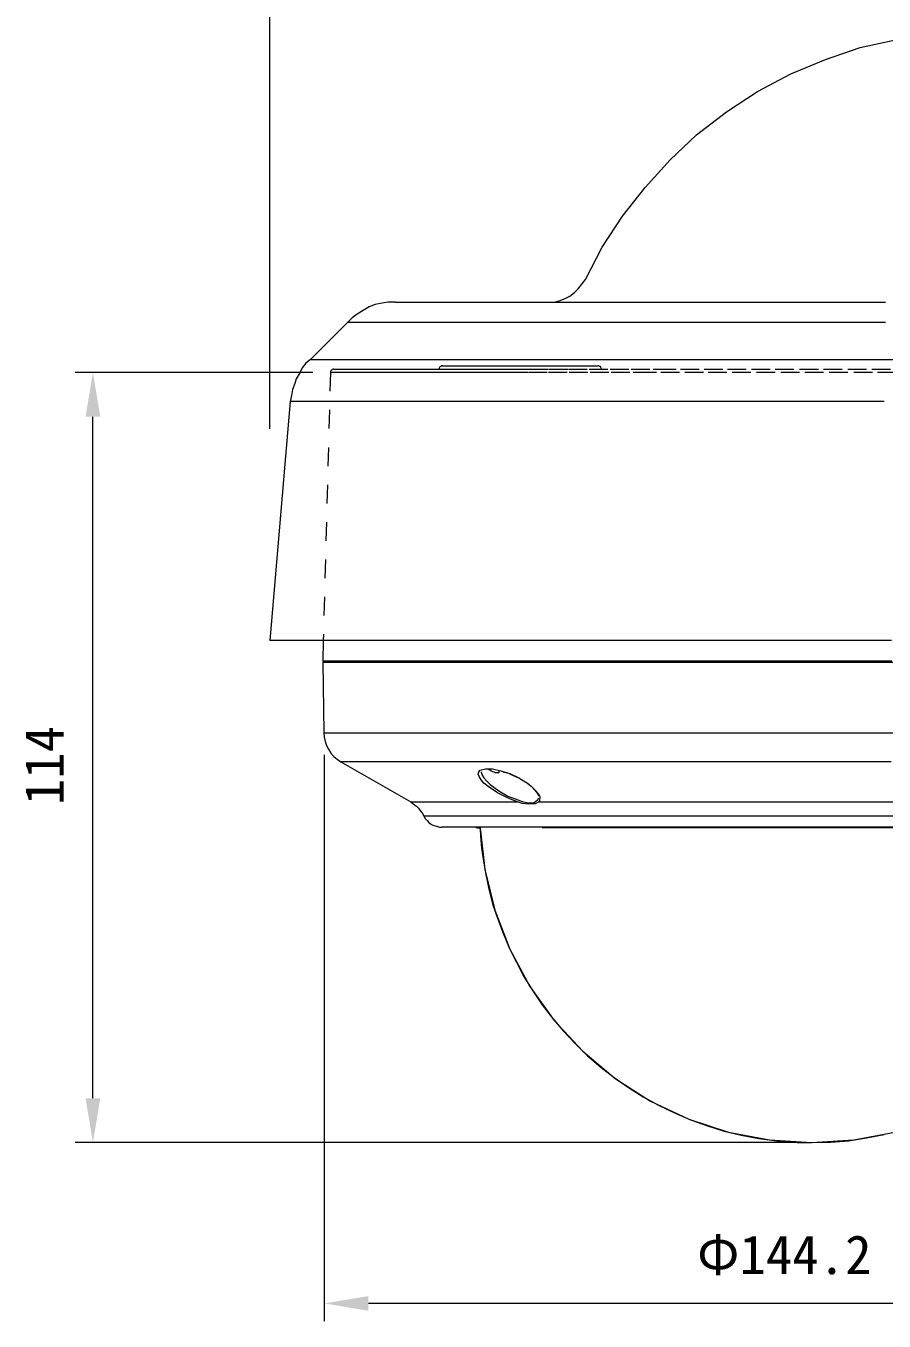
# Model space of a CAD drawing. Units: millimetres on the paper. Extents: x -142 to 142, y -95 to 95.
# Drawn here: x 6.9 to 55.5, y -44.5 to 28.8 of the extents above; entities that cross this region are included whole.
import ezdxf
from ezdxf.enums import TextEntityAlignment as Align

# ---------------------------------------------------------------- set-up
doc = ezdxf.new("R2010")
doc.units = ezdxf.units.MM
doc.linetypes.add('USER7', pattern=[2.116667, 1.058333, -1.058333])
doc.layers.add('0-0_0', color=7, linetype='Continuous')
doc.layers.add('0-3_AM_5', color=7, linetype='Continuous', lineweight=18)
doc.layers.add('0-5_レイヤー_1', color=7, linetype='Continuous', lineweight=18)
doc.styles.add('ＭＳ ゴシック', font='')
doc.styles.get('ＭＳ ゴシック').set_extended_font_data('MS Gothic')

# ---------------------------------------------------------------- blocks, each defined once
blk = doc.blocks.new('U16')
at = {"layer": '0-3_AM_5', "style": 'ＭＳ ゴシック'}
blk.add_text('Φ144.2', height=2.199, dxfattribs=at).set_placement((273.797, 111.862), align=Align.BOTTOM_LEFT)
blk = doc.blocks.new('U23')
at = {"layer": '0-3_AM_5', "style": 'ＭＳ ゴシック'}
blk.add_text('114', height=2.199, rotation=90, dxfattribs=at).set_placement((238.576, 139.068), align=Align.BOTTOM_LEFT)

msp = doc.modelspace()

# ---------------------------------------------------------------- linework, layer by layer
at = {"layer": '0-3_AM_5', "color": 3}
for p, q in [((20.696, 6.027), (20.696, 51.305)), ((23.126, 9.21), (9.672, 9.21)), ((10.672, -31.87), (10.672, 6.71)), ((23.773, -12.436), (23.773, -44.486)), ((50.95, -34.37), (9.672, -34.37)), ((76.544, -43.486), (26.273, -43.486))]:
    msp.add_line(p, q, dxfattribs=at)
at = {"layer": '0-3_AM_5'}
for points in [[(10.256, 6.71), (11.089, 6.71), (10.672, 9.21)], [(10.256, -31.87), (11.089, -31.87), (10.672, -34.37)], [(26.273, -43.07), (26.273, -43.903), (23.773, -43.486)]]:
    msp.add_solid(points, dxfattribs=at)
at = {"layer": '0-5_レイヤー_1'}
for p, q in [((23.721, -5.96), (23.692, -7.128)), ((23.692, -7.209), (23.747, -11.192)), ((24.721, -12.818), (28.677, -15.093)), ((33.636, -13.441), (33.472, -13.441)), ((33.689, -13.36), (33.689, -13.333)), ((33.689, -13.387), (33.689, -13.333)), ((32.578, -16.584), (32.605, -16.584)), ((50.569, -34.384), (51.354, -34.384))]:
    msp.add_line(p, q, dxfattribs=at)
for points in [[(38.566, 14.485), (39.514, 16.312), (40.666, 18.072), (41.95, 19.697), (43.373, 21.255), (44.862, 22.676), (46.555, 23.963), (48.315, 25.114), (50.21, 26.128), (52.174, 26.941), (54.136, 27.618), (56.303, 28.092), (58.468, 28.431)], [(36.468, 13.199), (36.806, 13.199), (37.077, 13.266), (37.415, 13.403), (37.687, 13.537), (37.957, 13.741), (38.16, 13.944), (38.363, 14.214), (38.566, 14.485)], [(27.803, 13.199), (27.396, 13.199), (27.058, 13.132), (26.652, 13.064), (26.313, 12.928), (25.974, 12.726), (25.637, 12.522), (25.365, 12.318), (25.096, 12.049), (22.995, 9.949), (22.726, 9.747), (22.523, 9.476), (22.388, 9.204), (22.184, 8.866), (22.117, 8.595), (21.98, 8.257), (21.913, 7.918), (21.846, 7.58), (20.696, -5.96)], [(27.803, 13.199), (27.871, 13.199), (28.005, 13.199), (28.277, 13.199), (28.548, 13.199), (28.954, 13.199), (29.427, 13.199), (29.901, 13.199), (30.511, 13.199), (31.189, 13.199), (31.933, 13.199), (32.745, 13.199), (33.558, 13.199), (34.504, 13.199), (35.453, 13.199), (36.468, 13.199), (37.551, 13.199), (38.702, 13.199), (39.852, 13.199), (41.072, 13.199), (42.289, 13.199), (43.508, 13.199), (44.795, 13.199), (46.149, 13.199), (47.435, 13.199), (48.788, 13.199), (50.143, 13.199), (51.497, 13.199), (52.851, 13.199), (54.205, 13.199), (55.559, 13.199)], [(29.563, 12.049), (28.819, 12.049), (28.142, 12.049), (27.464, 12.049), (26.923, 12.049), (26.449, 12.049), (26.042, 12.049), (25.703, 12.049), (25.434, 12.049), (25.231, 12.049), (25.096, 12.049)], [(55.559, 12.049), (54.136, 12.049), (52.715, 12.049), (51.293, 12.049), (49.871, 12.049), (48.45, 12.049), (47.028, 12.049), (45.674, 12.049), (44.253, 12.049), (42.899, 12.049), (41.612, 12.049), (40.258, 12.049), (38.973, 12.049), (37.754, 12.049), (36.604, 12.049), (35.385, 12.049), (34.302, 12.049), (33.286, 12.049), (32.271, 12.049), (31.324, 12.049), (30.443, 12.049), (29.563, 12.049)], [(22.995, 9.949), (23.065, 9.949), (23.2, 9.949), (23.471, 9.949), (23.742, 9.949), (24.148, 9.949), (24.553, 9.949), (25.096, 9.949), (25.703, 9.949), (26.381, 9.949), (27.126, 9.949), (27.871, 9.949), (28.75, 9.949), (29.698, 9.949), (30.647, 9.949), (31.662, 9.949), (32.812, 9.949), (33.896, 9.949), (35.114, 9.949), (36.333, 9.949), (37.619, 9.949), (38.905, 9.949), (40.258, 9.949), (41.612, 9.949), (43.034, 9.949), (44.456, 9.949), (45.878, 9.949), (47.366, 9.949), (48.788, 9.949), (50.277, 9.949), (51.767, 9.949), (53.189, 9.949), (54.678, 9.949), (56.167, 9.949)], [(29.563, 7.58), (28.615, 7.58), (27.667, 7.58), (26.788, 7.58), (25.974, 7.58), (25.298, 7.58), (24.621, 7.58), (24.011, 7.58), (23.471, 7.58), (22.995, 7.58), (22.657, 7.58), (22.319, 7.58), (22.117, 7.58), (21.98, 7.58), (21.913, 7.58), (21.846, 7.58)], [(55.49, 7.58), (53.934, 7.58), (52.443, 7.58), (50.954, 7.58), (49.466, 7.58), (47.976, 7.58), (46.488, 7.58), (44.997, 7.58), (43.508, 7.58), (42.087, 7.58), (40.666, 7.58), (39.242, 7.58), (37.89, 7.58), (36.604, 7.58), (35.317, 7.58), (34.099, 7.58), (32.88, 7.58), (31.729, 7.58), (30.647, 7.58), (29.563, 7.58)], [(28.344, -5.96), (27.396, -5.96), (26.449, -5.96), (25.569, -5.96), (24.757, -5.96), (24.08, -5.96), (23.404, -5.96), (22.794, -5.96), (22.251, -5.96), (21.846, -5.96), (21.44, -5.96), (21.169, -5.96), (20.897, -5.96), (20.762, -5.96), (20.696, -5.96)], [(55.897, -5.96), (54.407, -5.96), (52.851, -5.96), (51.361, -5.96), (49.805, -5.96), (48.315, -5.96), (46.758, -5.96), (45.268, -5.96), (43.78, -5.96), (42.289, -5.96), (40.867, -5.96), (39.447, -5.96), (38.026, -5.96), (36.671, -5.96), (35.385, -5.96), (34.099, -5.96), (32.812, -5.96), (31.662, -5.96), (30.511, -5.96), (29.36, -5.96), (28.344, -5.96)], [(43.01, -7.128), (41.763, -7.128), (40.544, -7.128), (39.352, -7.128), (38.187, -7.128), (37.076, -7.128), (35.965, -7.128), (34.881, -7.128), (33.852, -7.128), (32.877, -7.128), (31.901, -7.128), (31.007, -7.128), (30.14, -7.128), (29.328, -7.128), (28.568, -7.128), (27.836, -7.128), (27.187, -7.128), (26.563, -7.128), (26.022, -7.128), (25.535, -7.128), (25.074, -7.128), (24.695, -7.128), (24.369, -7.128), (24.125, -7.128), (23.909, -7.128), (23.773, -7.128), (23.692, -7.128)], [(23.773, -7.128), (23.747, -7.128), (23.719, -7.128), (23.719, -7.155), (23.692, -7.155), (23.692, -7.182), (23.692, -7.209)], [(43.334, -7.209), (42.088, -7.209), (40.869, -7.209), (39.65, -7.209), (38.485, -7.209), (37.347, -7.209), (36.236, -7.209), (35.153, -7.209), (34.123, -7.209), (33.12, -7.209), (32.145, -7.209), (31.223, -7.209), (30.356, -7.209), (29.517, -7.209), (28.758, -7.209), (28.027, -7.209), (27.35, -7.209), (26.726, -7.209), (26.157, -7.209), (25.643, -7.209), (25.182, -7.209), (24.802, -7.209), (24.45, -7.209), (24.18, -7.209), (23.963, -7.209), (23.801, -7.209), (23.719, -7.209), (23.692, -7.209)], [(55.933, -7.128), (54.633, -7.128), (53.332, -7.128), (52.031, -7.128), (50.731, -7.128), (49.43, -7.128), (48.13, -7.128), (46.83, -7.128), (45.529, -7.128), (44.256, -7.128), (43.01, -7.128)], [(56.258, -7.209), (54.957, -7.209), (53.657, -7.209), (52.357, -7.209), (51.057, -7.209), (49.756, -7.209), (48.455, -7.209), (47.154, -7.209), (45.854, -7.209), (44.581, -7.209), (43.334, -7.209)], [(23.747, -11.192), (23.801, -11.192), (23.881, -11.192), (24.044, -11.192), (24.26, -11.192), (24.532, -11.192), (24.857, -11.192), (25.263, -11.192), (25.697, -11.192), (26.212, -11.192), (26.781, -11.192), (27.403, -11.192), (28.081, -11.192), (28.812, -11.192), (29.572, -11.192), (30.411, -11.192), (31.278, -11.192), (32.199, -11.192), (33.148, -11.192), (34.149, -11.192), (35.207, -11.192), (36.263, -11.192), (37.374, -11.192), (38.512, -11.192), (39.703, -11.192), (40.896, -11.192), (42.115, -11.192), (43.334, -11.192), (44.608, -11.192), (45.881, -11.192), (47.154, -11.192), (48.455, -11.192), (49.756, -11.192), (51.057, -11.192), (52.357, -11.192), (53.657, -11.192), (54.957, -11.192), (56.258, -11.192)], [(23.747, -11.192), (23.773, -11.436), (23.827, -11.68), (23.909, -11.897), (24.017, -12.114), (24.152, -12.33), (24.315, -12.519), (24.504, -12.683), (24.721, -12.818)], [(43.145, -12.818), (41.926, -12.818), (40.734, -12.818), (39.569, -12.818), (38.431, -12.818), (37.32, -12.818), (36.236, -12.818), (35.179, -12.818), (34.177, -12.818), (33.229, -12.818), (32.308, -12.818), (31.414, -12.818), (30.601, -12.818), (29.815, -12.818), (29.083, -12.818), (28.406, -12.818), (27.783, -12.818), (27.187, -12.818), (26.672, -12.818), (26.239, -12.818), (25.832, -12.818), (25.479, -12.818), (25.209, -12.818), (24.992, -12.818), (24.83, -12.818), (24.748, -12.818), (24.721, -12.818)], [(55.879, -12.818), (54.605, -12.818), (53.306, -12.818), (52.031, -12.818), (50.731, -12.818), (49.457, -12.818), (48.157, -12.818), (46.883, -12.818), (45.637, -12.818), (44.364, -12.818), (43.145, -12.818)], [(32.66, -13.847), (32.551, -13.657), (32.497, -13.522), (32.524, -13.387), (32.605, -13.305), (32.904, -13.224), (33.31, -13.224), (33.771, -13.333), (34.285, -13.495), (34.8, -13.739), (35.342, -14.064), (35.559, -14.254), (35.748, -14.444), (35.91, -14.633), (35.992, -14.795), (35.965, -15.039), (35.938, -15.093)], [(32.66, -13.387), (32.66, -13.413), (32.714, -13.576), (32.822, -13.739), (32.985, -13.929), (33.175, -14.118), (33.662, -14.471), (34.177, -14.768), (34.746, -14.985)], [(35.938, -15.093), (35.721, -15.202), (35.369, -15.229), (34.99, -15.175), (34.719, -15.093), (34.421, -14.985), (34.123, -14.849), (33.581, -14.579), (33.066, -14.226), (32.822, -14.037), (32.66, -13.847)], [(33.066, -13.224), (33.094, -13.251), (33.175, -13.305)], [(33.472, -13.441), (33.392, -13.413), (33.31, -13.387), (33.256, -13.36), (33.202, -13.333), (33.175, -13.305)], [(33.636, -13.441), (33.689, -13.413), (33.689, -13.387), (33.689, -13.36)], [(33.771, -13.333), (33.906, -13.387), (34.204, -13.468), (34.475, -13.604), (34.773, -13.739), (35.044, -13.875), (35.288, -14.037), (35.504, -14.199), (35.668, -14.389), (35.803, -14.552), (35.884, -14.688), (35.91, -14.768)], [(28.677, -15.093), (28.704, -15.093), (28.785, -15.093), (28.948, -15.093), (29.192, -15.093), (29.463, -15.093), (29.815, -15.093), (30.221, -15.093), (30.709, -15.093), (31.251, -15.093), (31.82, -15.093), (32.47, -15.093), (33.175, -15.093), (33.933, -15.093), (34.719, -15.093)], [(28.677, -15.093), (28.785, -15.175), (28.894, -15.256), (29.002, -15.337), (29.11, -15.446), (29.192, -15.554), (29.273, -15.662), (29.355, -15.771), (29.408, -15.906)], [(34.746, -14.985), (34.99, -15.066), (35.342, -15.148), (35.668, -15.121), (35.857, -14.985)], [(35.857, -14.985), (35.884, -14.958), (35.91, -14.877)], [(35.938, -15.093), (36.859, -15.093), (37.807, -15.093), (38.783, -15.093), (39.812, -15.093), (40.869, -15.093), (41.979, -15.093), (43.09, -15.093), (44.228, -15.093), (45.394, -15.093), (46.559, -15.093), (47.75, -15.093), (48.97, -15.093), (50.162, -15.093), (51.381, -15.093), (52.601, -15.093), (53.792, -15.093), (55.012, -15.093), (56.204, -15.093)], [(40.734, -15.906), (39.731, -15.906), (38.756, -15.906), (37.835, -15.906), (36.914, -15.906), (36.074, -15.906), (35.233, -15.906), (34.475, -15.906), (33.743, -15.906), (33.094, -15.906), (32.47, -15.906), (31.901, -15.906), (31.387, -15.906), (30.926, -15.906), (30.546, -15.906), (30.194, -15.906), (29.923, -15.906), (29.707, -15.906), (29.543, -15.906), (29.463, -15.906), (29.408, -15.906)], [(29.408, -15.906), (29.49, -16.042), (29.599, -16.15), (29.707, -16.259), (29.843, -16.367), (29.977, -16.421), (30.14, -16.475), (30.302, -16.529), (30.438, -16.529)], [(56.583, -15.906), (55.446, -15.906), (54.307, -15.906), (53.142, -15.906), (51.978, -15.906), (50.785, -15.906), (49.62, -15.906), (48.455, -15.906), (47.317, -15.906), (46.179, -15.906), (45.042, -15.906), (43.931, -15.906), (42.847, -15.906), (41.79, -15.906), (40.734, -15.906)], [(40.761, -16.529), (39.785, -16.529), (38.837, -16.529), (37.943, -16.529), (37.103, -16.529), (36.29, -16.529), (35.504, -16.529), (34.8, -16.529), (34.123, -16.529), (33.5, -16.529), (32.93, -16.529), (32.417, -16.529), (31.955, -16.529), (31.576, -16.529), (31.223, -16.529), (30.953, -16.529), (30.737, -16.529), (30.573, -16.529), (30.492, -16.529), (30.438, -16.529)], [(32.388, -16.529), (32.443, -16.556), (32.578, -16.584)], [(32.605, -16.556), (32.877, -18.914), (33.445, -21.217), (34.285, -23.438), (35.424, -25.551), (36.805, -27.475), (38.431, -29.209), (40.246, -30.753), (42.251, -32.027), (44.418, -33.056), (46.667, -33.788), (48.997, -34.221), (51.381, -34.384), (53.766, -34.221), (56.095, -33.788)], [(32.605, -16.556), (32.605, -16.611), (32.632, -17.017), (32.687, -17.722), (32.795, -18.453), (32.93, -19.212), (33.094, -20.025), (33.31, -20.864), (33.581, -21.677), (33.906, -22.517), (34.258, -23.357), (34.665, -24.169), (35.098, -25.01), (35.586, -25.795), (36.127, -26.582), (36.697, -27.34), (37.32, -28.071), (37.997, -28.776), (38.674, -29.453), (39.433, -30.104), (40.192, -30.699), (41.005, -31.268), (41.844, -31.783), (42.711, -32.271), (43.606, -32.704), (44.527, -33.083), (45.475, -33.436), (46.423, -33.734), (47.399, -33.951), (48.401, -34.14), (49.403, -34.276), (50.433, -34.357), (51.435, -34.384), (52.465, -34.357), (53.467, -34.276), (54.497, -34.113), (55.499, -33.924)], [(56.448, -16.556), (55.39, -16.556), (54.334, -16.556), (53.25, -16.556), (52.167, -16.556), (51.083, -16.556), (49.999, -16.556), (48.916, -16.556), (47.859, -16.556), (46.803, -16.556), (45.745, -16.556), (44.744, -16.556), (43.74, -16.556), (42.766, -16.556), (41.818, -16.556), (40.896, -16.556), (40.002, -16.556), (39.162, -16.556), (38.376, -16.556), (37.618, -16.556), (36.886, -16.556), (36.236, -16.556), (36.127, -16.556)], [(56.204, -16.529), (55.066, -16.529), (53.955, -16.529), (52.817, -16.529), (51.679, -16.529), (50.514, -16.529), (49.376, -16.529), (48.238, -16.529), (47.127, -16.529), (46.016, -16.529), (44.906, -16.529), (43.849, -16.529), (42.793, -16.529), (41.763, -16.529), (40.761, -16.529)]]:
    msp.add_lwpolyline(points, dxfattribs=at)
at = {"layer": '0-5_レイヤー_1', "linetype": 'USER7'}
for points in [[(30.465, 9.589), (30.411, 9.589), (30.384, 9.561), (30.357, 9.561), (30.33, 9.534), (30.302, 9.507), (30.276, 9.453), (30.276, 9.426), (30.276, 9.399)], [(30.465, 9.589), (30.519, 9.589), (30.628, 9.589), (30.79, 9.589), (31.007, 9.589), (31.305, 9.589), (31.631, 9.589), (32.01, 9.589), (32.443, 9.589), (32.877, 9.589), (33.364, 9.589), (33.878, 9.589), (34.394, 9.589), (34.909, 9.589), (35.424, 9.589), (35.938, 9.589), (36.453, 9.589), (36.914, 9.589), (37.374, 9.589), (37.781, 9.589), (38.159, 9.589), (38.485, 9.589), (38.756, 9.589), (38.973, 9.589), (39.135, 9.589), (39.244, 9.589), (39.297, 9.589)], [(39.487, 9.399), (39.487, 9.426), (39.461, 9.453), (39.433, 9.507), (39.433, 9.534), (39.406, 9.561), (39.352, 9.561), (39.325, 9.589), (39.297, 9.589)], [(24.315, 9.399), (24.26, 9.399), (24.235, 9.372), (24.207, 9.372), (24.18, 9.345), (24.152, 9.319), (24.126, 9.29), (24.126, 9.236), (24.126, 9.21), (23.721, -5.96)], [(25.562, 9.21), (25.154, 9.21), (24.803, 9.21), (24.532, 9.21), (24.342, 9.21), (24.18, 9.21), (24.126, 9.21)], [(24.315, 9.399), (24.396, 9.399), (24.532, 9.399), (24.721, 9.399), (24.992, 9.399), (25.345, 9.399), (25.751, 9.399)], [(25.751, 9.21), (25.724, 9.21), (25.697, 9.21), (25.67, 9.21), (25.643, 9.21), (25.615, 9.21), (25.589, 9.21), (25.562, 9.21)], [(25.751, 9.399), (25.832, 9.399), (25.968, 9.399), (26.049, 9.399), (26.13, 9.399)], [(25.941, 9.21), (25.914, 9.21), (25.859, 9.21), (25.806, 9.21), (25.751, 9.21)], [(42.332, 9.21), (41.086, 9.21), (39.894, 9.21), (38.701, 9.21), (37.537, 9.21), (36.398, 9.21), (35.315, 9.21), (34.259, 9.21), (33.256, 9.21), (32.281, 9.21), (31.359, 9.21), (30.492, 9.21), (29.68, 9.21), (28.921, 9.21), (28.217, 9.21), (27.539, 9.21), (26.943, 9.21), (26.428, 9.21), (25.941, 9.21)], [(26.13, 9.399), (26.591, 9.399), (27.133, 9.399), (27.728, 9.399), (28.379, 9.399), (29.083, 9.399), (29.843, 9.399), (30.655, 9.399), (31.522, 9.399), (32.417, 9.399), (33.392, 9.399), (34.394, 9.399), (35.424, 9.399), (36.507, 9.399), (37.618, 9.399), (38.783, 9.399), (39.974, 9.399), (41.168, 9.399), (42.413, 9.399)], [(42.468, 9.21), (42.441, 9.21), (42.386, 9.21), (42.332, 9.21)], [(42.413, 9.399), (42.495, 9.399), (42.577, 9.399), (42.657, 9.399)], [(42.603, 9.21), (42.577, 9.21), (42.549, 9.21), (42.522, 9.21), (42.495, 9.21), (42.468, 9.21)], [(60.16, 9.21), (58.859, 9.21), (57.531, 9.21), (56.177, 9.21), (54.822, 9.21), (53.44, 9.21), (52.059, 9.21), (50.704, 9.21), (49.322, 9.21), (47.941, 9.21), (46.586, 9.21), (45.258, 9.21), (43.904, 9.21), (42.603, 9.21)], [(42.657, 9.399), (43.957, 9.399), (45.286, 9.399), (46.613, 9.399), (47.968, 9.399), (49.322, 9.399), (50.704, 9.399), (52.059, 9.399), (53.44, 9.399), (54.795, 9.399), (56.15, 9.399), (57.478, 9.399), (58.805, 9.399), (60.105, 9.399)]]:
    msp.add_lwpolyline(points, dxfattribs=at)

# ---------------------------------------------------------------- block references
at = {"layer": '0-0_0'}
for name in ['U23', 'U16']:
    msp.add_blockref(name, (-228.904, -154.348), dxfattribs=at)

doc.saveas('drawing.dxf')
